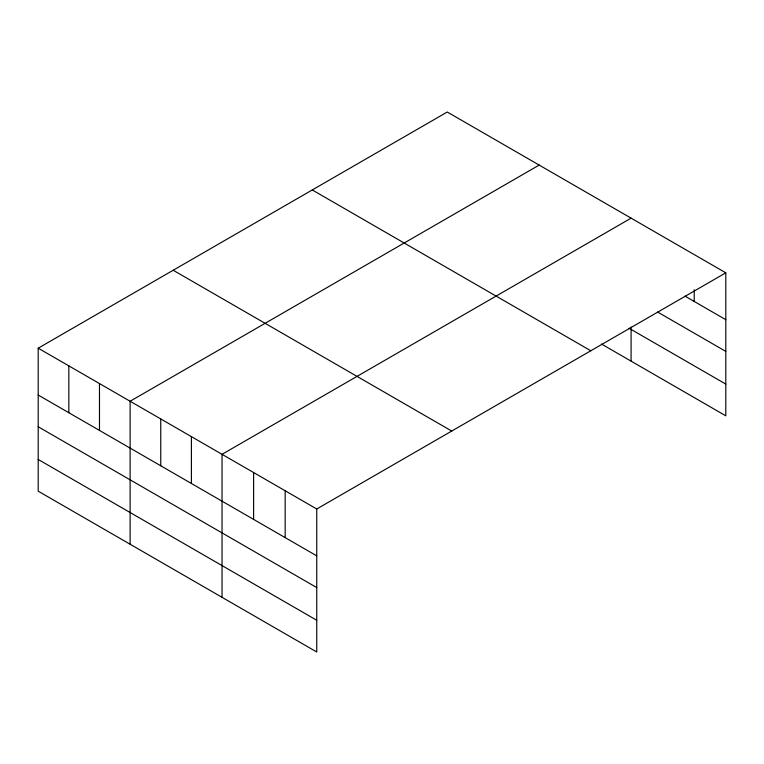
<?xml version="1.0" encoding="UTF-8"?>
<svg xmlns="http://www.w3.org/2000/svg" width="764" height="764" viewBox="0 0 764 764"><rect width="100%" height="100%" fill="white"/><g stroke="black" fill="none" stroke-linecap="round" stroke-linejoin="round"><path stroke-width="1.15" d="M38.2 348.183L316.745 508.996L316.745 651.988L38.2 491.176L38.2 348.183L447.255 112.012L725.8 272.824L725.8 415.817L601.478 344.039M539.174 165.081L130.119 401.253L130.119 544.245M631.093 218.151L222.037 454.322L222.037 597.305M316.745 508.996L725.8 272.824M685.069 296.165L725.8 319.677M657.575 312.018L725.8 351.402M629.049 328.233L725.8 384.091M312.266 189.95L590.811 350.762M173.189 270.246L451.734 431.058M38.2 395.036L316.745 555.848M38.2 426.761L316.745 587.573M38.2 459.45L316.745 620.263M694.228 289.737L694.228 301.455M631.093 327.078L631.093 361.143M285.173 490.774L285.173 537.617M253.6 472.544L253.6 519.396M191.401 436.626L191.401 483.478M160.755 418.939L160.755 465.792M99.482 383.557L99.482 430.409M68.836 365.87L68.836 412.722"/></g></svg>
